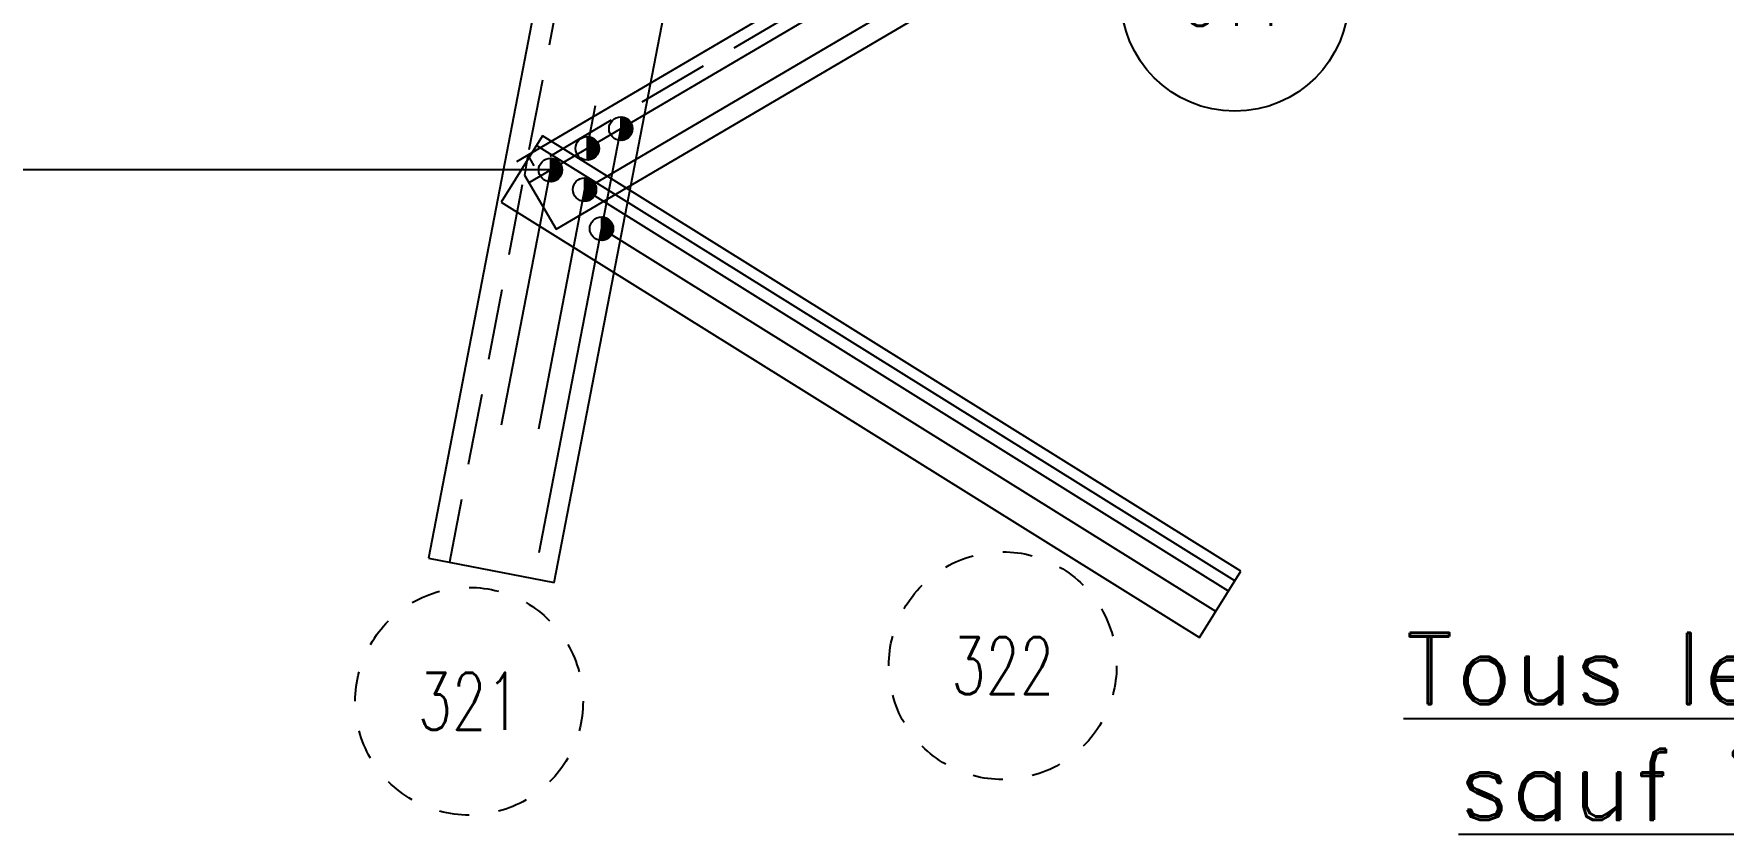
# Model space of a CAD drawing. Extents: x 512897 to 529117, y 6597 to 18077.
# Drawn here: x 514139 to 516512, y 12167 to 13292 of the extents above; entities that cross this region are included whole.
import ezdxf
from ezdxf.enums import TextEntityAlignment as Align

# ---------------------------------------------------------------- set-up
doc = ezdxf.new("R2010")
doc.units = 0
doc.header["$LTSCALE"] = 200
doc.header["$MEASUREMENT"] = 0
doc.linetypes.add('DASHED', pattern=[0.75, 0.5, -0.25])
doc.layers.get('0').update_dxf_attribs({"linetype": 'CONTINUOUS'})
for name, color, linetype in [('ASSI', 6, 'CONTINUOUS'), ('BOLLINI_1', 7, 'CONTINUOUS'), ('FORI', 2, 'CONTINUOUS'), ('LINEA_ANG', 2, 'CONTINUOUS'), ('LS', 7, 'CONTINUOUS'), ('TRAT-Y', 7, 'DASHED')]:
    doc.layers.add(name, color=color, linetype=linetype)
doc.styles.add('QUOTE', font='ROMANS8.SHX', dxfattribs={"width": 0.7})
doc.styles.add('RD', font='ROMAND8.SHX', dxfattribs={"width": 0.7})
doc.styles.add('RQL', font='ROMANS8.SHX', dxfattribs={"width": 0.7})
doc.styles.add('RS', font='ROMANS8.shx', dxfattribs={"width": 0.7})
doc.styles.get("Standard").update_dxf_attribs({"font": 'ROMANS8.SHX', "width": 0.7})
doc.dimstyles.new('TRATTO', dxfattribs={"dimscale": 0, "dimtxt": 60, "dimasz": 40, "dimexe": 0, "dimexo": 0, "dimgap": 5, "dimtad": 1, "dimrnd": 0.5, "dimdsep": 46, "dimtxsty": 'RS', "dimblk1": 'OBLIQUE', "dimblk2": 'OBLIQUE', "dimsah": 1, "dimcen": 0.09, "dimclrd": 2, "dimclre": 2, "dimclrt": 7, "dimadec": 0, "dimazin": 0, "dimtfac": 1, "dimtix": 1, "dimtmove": 2, "dimatfit": 3, "dimfxl": 1, "dimtolj": 1, "dimtzin": 0, "dimarcsym": 0})

# ---------------------------------------------------------------- blocks, each defined once
blk = doc.blocks.new('ASSE98')
blk.add_line((0, 0), (1, 0))
at = {"color": 7, "style": 'QUOTE', "width": 0.5, "flags": 1}
for tag, p in [('TI', (1.38308, 6.82731)), ('DI_S', (1.38308, 6.42178)), ('D_S', (1.38308, 6.02092)), ('E_S', (1.38308, 5.68065)), ('NFORI', (1.36454, 5.29792)), ('ALAR', (1.36349, 4.93246)), ('FAM', (1.3775, 4.54645)), ('ALA', (1.38308, 4.19257)), ('DISP2', (1.38308, 3.84971)), ('DISP1', (1.38308, 3.50686)), ('PINZAF', (1.38308, 3.164)), ('PINZAI', (1.38308, 2.82114)), ('TRP', (1.38308, 2.47829)), ('NP', (1.38308, 2.13543)), ('SV', (1.38308, 1.79257)), ('PESO', (1.38308, 1.44971)), ('QUA', (1.38308, 1.10686)), ('LUN', (1.38308, 0.764)), ('PROF', (1.38308, 0.42114)), ('POS', (1.38308, 0.07829))]:
    blk.add_attdef(tag, p, '', height=0.2, dxfattribs=at)
at = {"color": 7, "flags": 1}
for tag, p in [('LAV1', (3.07431, 6.82847)), ('LAV2', (3.07431, 6.49513)), ('LAV3', (3.07431, 6.1618)), ('LAV4', (3.07431, 5.82847)), ('LAV5', (3.07431, 5.49513)), ('LAV6', (3.07431, 5.1618)), ('LAV7', (3.07431, 4.82847)), ('LAV8', (3.07431, 4.49513)), ('LAV9', (3.07431, 4.1618)), ('LAV10', (3.07431, 3.82847))]:
    blk.add_attdef(tag, p, '', height=0.2, dxfattribs=at)
blk = doc.blocks.new('_OBLIQUE')
at = {"color": 0, "linetype": 'ByBlock'}
blk.add_line((-0.5, -0.5), (0.5, 0.5), dxfattribs=at)
blk = doc.blocks.new('*D23')
at = {"layer": 'LS', "color": 2, "lineweight": -2, "transparency": 16777216}
for p, q in [((515487.4, 16360.4), (513160, 16360.4)), ((513160, 16360.4), (513160, 13100.4)), ((514864.4, 13100.4), (513160, 13100.4))]:
    blk.add_line(p, q, dxfattribs=at)
at = {"layer": 'LS', "color": 2, "lineweight": -2, "transparency": 16777216, "xscale": 40, "yscale": 40, "zscale": 40}
for p, rotation in [((513160, 16360.4), 90), ((513160, 13100.4), 270)]:
    blk.add_blockref('_OBLIQUE', p, dxfattribs=dict(at, rotation=rotation))
at = {"layer": 'LS', "color": 7, "transparency": 16777216, "insert": (513125, 14730.4), "char_height": 60, "attachment_point": 5, "rotation": 90, "style": 'RS'}
blk.add_mtext('\\A1;3200', dxfattribs=at)
blk = doc.blocks.new('*D25')
at = {"layer": 'LS', "color": 2, "lineweight": -2, "transparency": 16777216}
for p, q in [((515296.8, 15342.5), (513550.5, 15342.5)), ((513550.5, 15342.5), (513550.5, 13100.4)), ((514864.4, 13100.4), (513550.5, 13100.4))]:
    blk.add_line(p, q, dxfattribs=at)
at = {"layer": 'LS', "color": 2, "lineweight": -2, "transparency": 16777216, "xscale": 40, "yscale": 40, "zscale": 40}
for p, rotation in [((513550.5, 15342.5), 90), ((513550.5, 13100.4), 270)]:
    blk.add_blockref('_OBLIQUE', p, dxfattribs=dict(at, rotation=rotation))
at = {"layer": 'LS', "color": 7, "transparency": 16777216, "insert": (513515.5, 14221.4), "char_height": 60, "attachment_point": 5, "rotation": 90, "style": 'RS'}
blk.add_mtext('\\A1;2200', dxfattribs=at)
blk = doc.blocks.new('20')
at = {"color": 0}
for p, q in [((0, 0.98), (0.02, 1)), ((0, 0.94), (0.06, 1)), ((1, -0.01), (0, 0.99)), ((0, 0.89), (0.1, 0.99)), ((0, 0.85), (0.14, 0.99)), ((0, 0.8), (0.18, 0.98)), ((0, 0.76), (0.22, 0.98)), ((0, 0.71), (0.25, 0.97)), ((0, 0.67), (0.29, 0.96)), ((1, -0.05), (0, 0.95)), ((0, 0.62), (0.32, 0.95)), ((0, 0.58), (0.36, 0.93)), ((0, 0.53), (0.39, 0.92)), ((0, 0.49), (0.42, 0.91)), ((1, -0.09), (0, 0.9)), ((0, 0.44), (0.45, 0.89)), ((0, 0.4), (0.48, 0.88)), ((0.99, -0.13), (0, 0.86)), ((0, 0.35), (0.51, 0.86)), ((0, 0.31), (0.54, 0.84)), ((0, 0.26), (0.56, 0.83)), ((0.99, -0.17), (0, 0.81)), ((0, 0.22), (0.59, 0.81)), ((0, 0.17), (0.61, 0.79)), ((0.98, -0.21), (0, 0.77)), ((0, 0.13), (0.64, 0.77)), ((0, 0.08), (0.66, 0.75)), ((0, 0.04), (0.69, 0.73)), ((0.97, -0.25), (0, 0.72)), ((0, -0.01), (0.71, 0.7)), ((0.96, -0.28), (0, 0.68)), ((0, -0.05), (0.73, 0.68)), ((0, -0.1), (0.75, 0.66)), ((0.95, -0.32), (0, 0.63)), ((0, -0.14), (0.77, 0.63)), ((0, -0.19), (0.79, 0.61)), ((0.94, -0.35), (0, 0.59)), ((0, -0.23), (0.81, 0.58)), ((0, -0.28), (0.83, 0.56)), ((0.92, -0.38), (0, 0.54)), ((0, -0.32), (0.85, 0.53)), ((0.91, -0.41), (0, 0.5)), ((0, -0.36), (0.87, 0.5)), ((0, -0.41), (0.88, 0.47)), ((0.9, -0.44), (0, 0.45)), ((0, -0.45), (0.9, 0.44)), ((0.88, -0.47), (0, 0.41)), ((0, -0.5), (0.91, 0.41)), ((0, -0.54), (0.92, 0.38)), ((0.87, -0.5), (0, 0.36)), ((0, -0.59), (0.94, 0.35)), ((0.85, -0.53), (0, 0.32)), ((0, -0.63), (0.95, 0.31)), ((0, -0.68), (0.96, 0.28)), ((0.83, -0.56), (0, 0.27)), ((0, -0.72), (0.97, 0.25)), ((0.81, -0.58), (0, 0.23)), ((0, -0.77), (0.98, 0.21)), ((0.79, -0.61), (0, 0.18)), ((0, -0.81), (0.99, 0.17)), ((0.77, -0.63), (0, 0.14)), ((0, -0.86), (0.99, 0.13)), ((0.75, -0.66), (0, 0.09)), ((0, -0.9), (1, 0.09)), ((0.73, -0.68), (0, 0.05)), ((0, -0.95), (1, 0.05)), ((0.71, -0.7), (0, 0.01)), ((0, -0.99), (1, 0.01)), ((1, 0.04), (0.04, 1)), ((1, 0.09), (0.09, 1)), ((0.99, 0.14), (0.14, 0.99)), ((0.98, 0.19), (0.19, 0.98)), ((0.97, 0.25), (0.25, 0.97)), ((0.95, 0.31), (0.31, 0.95)), ((0.92, 0.38), (0.38, 0.92)), ((0.88, 0.47), (0.47, 0.88)), ((0.81, 0.59), (0.59, 0.81)), ((0.69, -0.73), (0, -0.04)), ((0.66, -0.75), (0, -0.08)), ((0.64, -0.77), (0, -0.13)), ((0.61, -0.79), (0, -0.17)), ((0.59, -0.81), (0, -0.22)), ((0.56, -0.83), (0, -0.26)), ((0.54, -0.84), (0, -0.31)), ((0.51, -0.86), (0, -0.35)), ((0.48, -0.88), (0, -0.4)), ((0.45, -0.89), (0, -0.44)), ((0.42, -0.91), (0, -0.49)), ((0.39, -0.92), (0, -0.53)), ((0.36, -0.93), (0, -0.58)), ((0.32, -0.95), (0, -0.62)), ((0.29, -0.96), (0, -0.67)), ((0.25, -0.97), (0, -0.71)), ((0.22, -0.98), (0, -0.76)), ((0.18, -0.98), (0, -0.8)), ((0.14, -0.99), (0, -0.85)), ((0.1, -0.99), (0, -0.89)), ((0.04, -1), (1, -0.04)), ((0.09, -1), (1, -0.09)), ((0.14, -0.99), (0.99, -0.14)), ((0.19, -0.98), (0.98, -0.19)), ((0.25, -0.97), (0.97, -0.25)), ((0.31, -0.95), (0.95, -0.31)), ((0.38, -0.92), (0.92, -0.38)), ((0.47, -0.88), (0.88, -0.47)), ((0.59, -0.81), (0.81, -0.59))]:
    blk.add_line(p, q, dxfattribs=at)
blk.add_line((0, 1), (0, -1))
blk.add_circle((0, 0), 1)
blk = doc.blocks.new('*D33')
at = {"layer": 'LS', "color": 2, "lineweight": -2, "transparency": 16777216}
for p, q in [((515129.5, 14221.4), (513980.1, 14221.4)), ((513980.1, 13100.4), (513980.1, 14221.4)), ((514864.4, 13100.4), (513980.1, 13100.4))]:
    blk.add_line(p, q, dxfattribs=at)
at = {"layer": 'LS', "color": 2, "lineweight": -2, "transparency": 16777216, "xscale": 40, "yscale": 40, "zscale": 40}
for p, rotation in [((513980.1, 14221.4), 90), ((513980.1, 13100.4), 270)]:
    blk.add_blockref('_OBLIQUE', p, dxfattribs=dict(at, rotation=rotation))
at = {"layer": 'LS', "color": 7, "transparency": 16777216, "insert": (513945.1, 13660.9), "char_height": 60, "attachment_point": 5, "rotation": 90, "style": 'RS'}
blk.add_mtext('\\A1;1100', dxfattribs=at)
blk = doc.blocks.new('zzz')
at = {"linetype": 'Continuous'}
for start, end in [(90, 105), (60, 75), (120, 135), (30, 45), (150, 165), (0, 15), (180, 195), (330, 345), (210, 225), (300, 315), (240, 255), (270, 285)]:
    blk.add_arc((0, 0), 8, start, end, dxfattribs=at)
at = {"color": 3, "style": 'RQL', "width": 0.7}
blk.add_attdef('POS1', text='', height=4, dxfattribs=at).set_placement((0, 0), align=Align.MIDDLE)
at = {"style": 'RQL', "width": 0.7, "flags": 1}
blk.add_attdef('TIPO', (0, -8), '', height=3, dxfattribs=at)
blk = doc.blocks.new('xxx')
blk.add_circle((0, 0), 8)
at = {"color": 3, "style": 'RQL', "width": 0.7}
blk.add_attdef('POS', text='', height=4, dxfattribs=at).set_placement((0, 0), align=Align.MIDDLE)
at = {"color": 3, "style": 'RQL', "width": 0.7, "flags": 1}
blk.add_attdef('POS1', (-0.39, -5.42), '', height=2, dxfattribs=at)
at = {"style": 'RQL', "width": 0.7, "flags": 1}
blk.add_attdef('TIPO', (-0.39, -8.66), '', height=2, dxfattribs=at)

msp = doc.modelspace()

# ---------------------------------------------------------------- linework, layer by layer
at = {"layer": 'LINEA_ANG'}
for p, q in [((518690.956, 15389.535), (514832.404, 13121.023)), ((514872.637, 13017.074), (518725.155, 15282.039)), ((514908.869, 13674.251), (514692.998, 12554.876)), ((514869.742, 12520.791), (515085.612, 13640.166)), ((514853.442, 13148.485), (514795.238, 13055.146)), ((515834.359, 12536.816), (514853.442, 13148.485)), ((514832.404, 13121.023), (514828.037, 13092.935)), ((514828.037, 13092.935), (514872.637, 13017.074)), ((514795.238, 13055.146), (515776.155, 12443.477)), ((514692.998, 12554.876), (514869.742, 12520.791)), ((515776.155, 12443.477), (515834.359, 12536.816))]:
    msp.add_line(p, q, dxfattribs=at)
at = {"layer": 'LINEA_ANG', "color": 2}
msp.add_line((515825.893, 12523.24), (514844.976, 13134.909), dxfattribs=at)
at = {"layer": 'LINEA_ANG'}
msp.add_lwpolyline([(514832.404, 13121.023), (514841.02, 13106.368)], dxfattribs=at)
at = {"layer": 'LS', "color": 6}
for p, q in [((518708.188, 15360.226), (514834.118, 13082.59)), ((514912.316, 13072.883), (518666.631, 15280.113)), ((514916.097, 13130.787), (514927.7, 13190.949)), ((514963.436, 13159.778), (514848.199, 12562.228)), ((514864.41, 13100.399), (513980.109, 13100.399)), ((514864.41, 13100.399), (514795.304, 12742.057)), ((514912.316, 13072.883), (514847.377, 12736.148)), ((515816.897, 12508.814), (514912.316, 13072.883)), ((515798.907, 12479.964), (514936.092, 13017.989))]:
    msp.add_line(p, q, dxfattribs=at)
at = {"layer": 'TRAT-Y'}
for p, q in [((518699.572, 15374.88), (514841.02, 13106.368)), ((514938.326, 13668.57), (514722.456, 12549.195))]:
    msp.add_line(p, q, dxfattribs=at)

# ---------------------------------------------------------------- block references
at = {"layer": 'ASSI'}
for p, xscale, rotation in [((518690.956, 15389.535), 4494, 210.4520391689871), ((514908.869, 13674.251), 1140, 259.084567389755), ((515834.359, 12536.816), 1156, 148.0536128023921)]:
    msp.add_blockref('ASSE98', p, dxfattribs=dict(at, xscale=xscale, rotation=rotation))
at = {"layer": 'BOLLINI_1', "xscale": 19.9979999999523, "yscale": 19.9979999999523, "zscale": 19.9979999999523}
msp.add_blockref('xxx', (515825.773, 13342.957), dxfattribs=at).add_auto_attribs({'POS': '311'})
at = {"layer": 'FORI', "xscale": 16.5, "yscale": 16.5, "zscale": 16.5, "rotation": 359.94626442}
for p in [(514963.183, 13158.47), (514916.097, 13130.787), (514912.316, 13072.883), (514936.092, 13017.989)]:
    msp.add_blockref('20', p, dxfattribs=at)
at = {"layer": 'FORI', "xscale": 16.5, "yscale": 16.5, "zscale": 16.5}
msp.add_blockref('20', (514864.41, 13100.399), dxfattribs=at)
at = {"layer": 'LS', "color": 6}
ref = msp.add_blockref('zzz', (515499.68, 12403.904), dxfattribs=dict(at, xscale=-19.99999994494139, yscale=19.99999994494139, zscale=19.99999994494139))
ref.add_attrib('POS1', '322', dxfattribs={"layer": '0', "color": 3, "height": 80, "style": 'RQL', "width": 0.7}).set_placement((515499.68, 12403.904), align=Align.MIDDLE)
ref = msp.add_blockref('zzz', (514750.138, 12353.881), dxfattribs=dict(at, xscale=-19.99999994494139, yscale=19.99999994494139, zscale=19.99999994494139))
ref.add_attrib('POS1', '321', dxfattribs={"layer": '0', "color": 3, "height": 80, "style": 'RQL', "width": 0.7}).set_placement((514750.138, 12353.881), align=Align.MIDDLE)

# ---------------------------------------------------------------- texts
at = {"layer": 'LS', "color": 3, "style": 'RD'}
for s, p in [('%%UTous les faces sont egales', (516999.212, 12383.172)), ('%%Usauf indication contraire', (516999.212, 12237.077))]:
    msp.add_text(s, height=100, dxfattribs=at).set_placement(p, align=Align.MIDDLE)

# ---------------------------------------------------------------- dimensions: what is measured, and where the dimension line sits
at = {"layer": 'LS'}
dim = msp.add_linear_dim(base=(513159.958, 13100.399), p1=(515487.405, 16360.374), p2=(514864.41, 13100.399), angle=90, text='3200', dimstyle='TRATTO', override={"dimscale": 1, "dimlfac": 0.981228}, dxfattribs=at)
dim.commit()
dim.dimension.update_dxf_attribs({"geometry": '*D23', "text_midpoint": (513124.958, 14730.387)})
for base, p1, p2, picture, middle in [((513550.478, 13100.399), (515296.794, 15342.487), (514864.41, 13100.399), '*D25', (513515.478, 14221.443)), ((513980.109, 14221.443), (514864.41, 13100.399), (515129.487, 14221.443), '*D33', (513945.109, 13660.921))]:
    dim = msp.add_linear_dim(base=base, p1=p1, p2=p2, angle=90, dimstyle='TRATTO', override={"dimscale": 1, "dimlfac": 0.981228}, dxfattribs=at)
    dim.commit()
    dim.dimension.update_dxf_attribs({"geometry": picture, "text_midpoint": middle})

doc.saveas('drawing.dxf')
